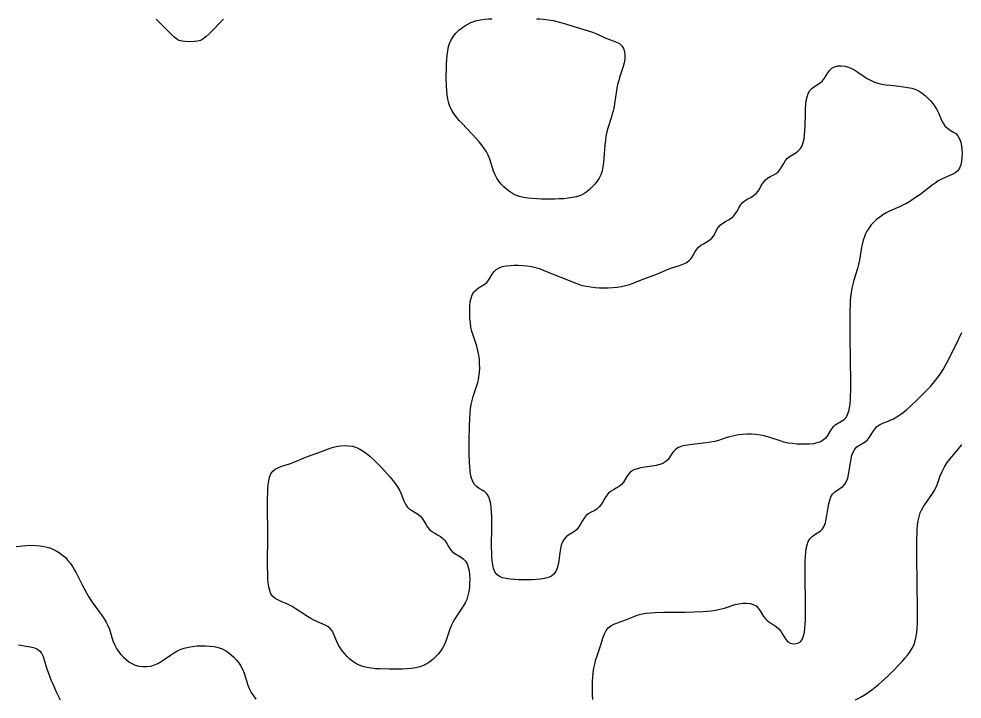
# Model space of a CAD drawing. Header units: metres. Extents: x 560466 to 562029, y 8123360 to 8125060.
# Drawn here: x 561502 to 562029, y 8124680 to 8125060 of the extents above; entities that cross this region are included whole.
import ezdxf

# ---------------------------------------------------------------- set-up
doc = ezdxf.new("R2010")
doc.units = ezdxf.units.M
doc.header["$MEASUREMENT"] = 0
doc.layers.add('Unknown_Line_Type', color=7, linetype='Continuous')

msp = doc.modelspace()

# ---------------------------------------------------------------- linework, layer by layer
at = {"layer": 'Unknown_Line_Type', "color": 18, "true_color": 0x000000}
for points in [[(561616.34, 8125060, 4090), (561608.51, 8125051.92, 4090), (561606.49, 8125050.03, 4090), (561605.08, 8125048.92, 4090), (561604.33, 8125048.45, 4090), (561603.55, 8125048.07, 4090), (561602.77, 8125047.8, 4090), (561601.94, 8125047.61, 4090), (561600.23, 8125047.4, 4090), (561597.59, 8125047.3, 4090), (561594.95, 8125047.4, 4090), (561593.24, 8125047.61, 4090), (561592.42, 8125047.8, 4090), (561591.63, 8125048.07, 4090), (561590.85, 8125048.45, 4090), (561590.11, 8125048.92, 4090), (561588.7, 8125050.03, 4090), (561586.68, 8125051.92, 4090), (561578.84, 8125060, 4090)], [(561791.34, 8125060, 4090), (561791.82, 8125060.05, 4090), (561793.15, 8125060.03, 4090), (561795.16, 8125059.9, 4090), (561797.69, 8125059.62, 4090), (561800.56, 8125059.13, 4090), (561803.32, 8125058.49, 4090), (561806.13, 8125057.69, 4090), (561815.17, 8125054.87, 4090), (561820.64, 8125053.28, 4090), (561822.51, 8125052.65, 4090), (561824.43, 8125051.86, 4090), (561828.15, 8125050.16, 4090), (561829.99, 8125049.37, 4090), (561834.09, 8125047.9, 4090), (561835.97, 8125047.15, 4090), (561837.63, 8125046.25, 4090), (561838.95, 8125045.09, 4090), (561839.83, 8125043.58, 4090), (561840.35, 8125041.78, 4090), (561840.55, 8125039.78, 4090), (561840.49, 8125037.67, 4090), (561840.17, 8125035.48, 4090), (561839.66, 8125033.49, 4090), (561837.65, 8125027.37, 4090), (561837.17, 8125025.76, 4090), (561836.74, 8125024.13, 4090), (561836.37, 8125022.48, 4090), (561835.91, 8125020.05, 4090), (561834.78, 8125012.7, 4090), (561834.33, 8125010.27, 4090), (561833.97, 8125008.62, 4090), (561833.55, 8125006.98, 4090), (561833.09, 8125005.36, 4090), (561831.06, 8124999.08, 4090), (561830.49, 8124996.97, 4090), (561830.02, 8124994.58, 4090), (561829.68, 8124992.15, 4090), (561829.45, 8124989.7, 4090), (561828.91, 8124982.3, 4090), (561828.67, 8124979.87, 4090), (561828.32, 8124977.49, 4090), (561827.82, 8124975.18, 4090), (561827.07, 8124972.99, 4090), (561826.17, 8124971.16, 4090), (561825.07, 8124969.44, 4090), (561823.8, 8124967.82, 4090), (561822.41, 8124966.3, 4090), (561820.9, 8124964.89, 4090), (561819.29, 8124963.61, 4090), (561817.58, 8124962.49, 4090), (561815.76, 8124961.56, 4090), (561813.56, 8124960.8, 4090), (561811.25, 8124960.27, 4090), (561808.86, 8124959.92, 4090), (561806.41, 8124959.69, 4090), (561803.92, 8124959.55, 4090), (561801.41, 8124959.46, 4090), (561796.36, 8124959.43, 4090), (561793.84, 8124959.47, 4090), (561791.34, 8124959.56, 4090), (561788.86, 8124959.71, 4090), (561786.42, 8124959.95, 4090), (561784.04, 8124960.31, 4090), (561781.74, 8124960.84, 4090), (561779.56, 8124961.62, 4090), (561777.75, 8124962.55, 4090), (561776.05, 8124963.68, 4090), (561774.45, 8124964.96, 4090), (561772.94, 8124966.38, 4090), (561771.54, 8124967.89, 4090), (561770.25, 8124969.51, 4090), (561769.1, 8124971.21, 4090), (561768.12, 8124973, 4090), (561767.24, 8124975.14, 4090), (561765.11, 8124981.82, 4090), (561764.24, 8124983.98, 4090), (561763.2, 8124985.93, 4090), (561761.98, 8124987.8, 4090), (561760.62, 8124989.61, 4090), (561759.16, 8124991.38, 4090), (561757.63, 8124993.12, 4090), (561749.63, 8125001.65, 4090), (561748.09, 8125003.38, 4090), (561746.62, 8125005.14, 4090), (561745.27, 8125006.95, 4090), (561744.07, 8125008.82, 4090), (561743.07, 8125010.78, 4090), (561742.3, 8125012.98, 4090), (561741.76, 8125015.27, 4090), (561741.39, 8125017.64, 4090), (561741.15, 8125020.06, 4090), (561740.99, 8125022.52, 4090), (561740.85, 8125027.49, 4090), (561740.88, 8125032.49, 4090), (561740.95, 8125034.98, 4090), (561741.08, 8125037.45, 4090), (561741.29, 8125039.89, 4090), (561741.61, 8125042.28, 4090), (561742.09, 8125044.6, 4090), (561742.81, 8125046.81, 4090), (561743.69, 8125048.65, 4090), (561744.78, 8125050.39, 4090), (561746.1, 8125052.07, 4090), (561747.82, 8125053.74, 4090), (561749.88, 8125055.34, 4090), (561752.18, 8125056.78, 4090), (561754.63, 8125058.01, 4090), (561757.14, 8125058.94, 4090), (561759.92, 8125059.62, 4090), (561762.44, 8125059.97, 4090), (561764.5, 8125060.08, 4090), (561765.87, 8125060.06, 4090), (561766.34, 8125060, 4090)], [(561813.77, 8124775.06, 4090), (561812.41, 8124773.92, 4090), (561809.34, 8124771.98, 4090), (561807.88, 8124770.94, 4090), (561806.64, 8124769.67, 4090), (561805.73, 8124768.07, 4090), (561805.09, 8124766.2, 4090), (561804.63, 8124764.14, 4090), (561804.29, 8124761.97, 4090), (561803.69, 8124757.52, 4090), (561803.31, 8124755.37, 4090), (561802.79, 8124753.35, 4090), (561802.05, 8124751.54, 4090), (561800.99, 8124750.06, 4090), (561799.53, 8124748.97, 4090), (561797.73, 8124748.2, 4090), (561795.69, 8124747.68, 4090), (561793.47, 8124747.32, 4090), (561791.14, 8124747.09, 4090), (561788.73, 8124746.95, 4090), (561786.27, 8124746.88, 4090), (561783.8, 8124746.87, 4090), (561781.34, 8124746.92, 4090), (561778.92, 8124747.03, 4090), (561776.57, 8124747.24, 4090), (561774.35, 8124747.57, 4090), (561772.3, 8124748.08, 4090), (561770.49, 8124748.82, 4090), (561769.02, 8124749.9, 4090), (561767.96, 8124751.39, 4090), (561767.23, 8124753.2, 4090), (561766.76, 8124755.26, 4090), (561766.46, 8124757.49, 4090), (561766.28, 8124759.83, 4090), (561766.19, 8124762.26, 4090), (561766.15, 8124764.74, 4090), (561766.26, 8124777.39, 4090), (561766.2, 8124782.34, 4090), (561766.1, 8124784.74, 4090), (561765.91, 8124787.06, 4090), (561765.62, 8124789.27, 4090), (561765.17, 8124791.33, 4090), (561764.51, 8124793.17, 4090), (561763.57, 8124794.74, 4090), (561762.31, 8124795.97, 4090), (561760.83, 8124796.99, 4090), (561759.28, 8124797.95, 4090), (561757.79, 8124798.96, 4090), (561756.52, 8124800.2, 4090), (561755.57, 8124801.75, 4090), (561754.89, 8124803.59, 4090), (561754.43, 8124805.62, 4090), (561754.11, 8124807.81, 4090), (561753.9, 8124810.11, 4090), (561753.76, 8124812.48, 4090), (561753.63, 8124817.38, 4090), (561753.62, 8124824.87, 4090), (561753.76, 8124832.4, 4090), (561753.98, 8124837.38, 4090), (561754.16, 8124839.85, 4090), (561754.42, 8124842.29, 4090), (561754.79, 8124844.7, 4090), (561755.3, 8124847.07, 4090), (561755.9, 8124849.17, 4090), (561757.96, 8124855.38, 4090), (561758.4, 8124856.99, 4090), (561758.77, 8124858.61, 4090), (561759.06, 8124860.25, 4090), (561759.35, 8124862.66, 4090), (561759.48, 8124865.09, 4090), (561759.47, 8124867.52, 4090), (561759.32, 8124869.96, 4090), (561759.01, 8124872.37, 4090), (561758.7, 8124874.02, 4090), (561758.31, 8124875.65, 4090), (561757.86, 8124877.27, 4090), (561755.75, 8124883.52, 4090), (561755.13, 8124885.62, 4090), (561754.62, 8124887.99, 4090), (561754.26, 8124890.39, 4090), (561754.03, 8124892.8, 4090), (561753.91, 8124895.2, 4090), (561753.9, 8124897.57, 4090), (561754, 8124899.87, 4090), (561754.24, 8124902.08, 4090), (561754.64, 8124904.15, 4090), (561755.27, 8124906.01, 4090), (561756.18, 8124907.6, 4090), (561757.43, 8124908.86, 4090), (561758.91, 8124909.9, 4090), (561762.02, 8124911.82, 4090), (561763.4, 8124912.96, 4090), (561764.54, 8124914.35, 4090), (561766.46, 8124917.47, 4090), (561767.5, 8124918.95, 4090), (561768.76, 8124920.21, 4090), (561770.34, 8124921.13, 4090), (561772.21, 8124921.77, 4090), (561774.28, 8124922.19, 4090), (561776.48, 8124922.44, 4090), (561778.79, 8124922.55, 4090), (561781.16, 8124922.55, 4090), (561783.56, 8124922.44, 4090), (561785.96, 8124922.21, 4090), (561788.36, 8124921.84, 4090), (561790.72, 8124921.3, 4090), (561792.82, 8124920.64, 4090), (561794.88, 8124919.86, 4090), (561800.9, 8124917.4, 4090), (561806.62, 8124915.18, 4090), (561812.62, 8124912.74, 4090), (561814.67, 8124911.96, 4090), (561816.76, 8124911.31, 4090), (561819.12, 8124910.76, 4090), (561821.52, 8124910.39, 4090), (561823.95, 8124910.15, 4090), (561826.4, 8124910.01, 4090), (561828.86, 8124909.96, 4090), (561831.33, 8124909.99, 4090), (561833.78, 8124910.11, 4090), (561836.21, 8124910.33, 4090), (561838.62, 8124910.68, 4090), (561840.99, 8124911.2, 4090), (561843.08, 8124911.83, 4090), (561845.14, 8124912.58, 4090), (561851.16, 8124914.94, 4090), (561856.88, 8124917.07, 4090), (561858.76, 8124917.81, 4090), (561864.78, 8124920.33, 4090), (561866.75, 8124921.08, 4090), (561871.02, 8124922.46, 4090), (561873, 8124923.15, 4090), (561874.8, 8124923.97, 4090), (561876.34, 8124925.01, 4090), (561877.55, 8124926.34, 4090), (561878.55, 8124927.87, 4090), (561879.46, 8124929.47, 4090), (561880.41, 8124931.02, 4090), (561881.53, 8124932.4, 4090), (561882.89, 8124933.53, 4090), (561884.43, 8124934.48, 4090), (561886.02, 8124935.38, 4090), (561887.56, 8124936.34, 4090), (561888.92, 8124937.46, 4090), (561890.03, 8124938.85, 4090), (561890.96, 8124940.41, 4090), (561891.84, 8124942.03, 4090), (561892.78, 8124943.59, 4090), (561893.89, 8124944.97, 4090), (561895.26, 8124946.09, 4090), (561896.81, 8124947.04, 4090), (561898.42, 8124947.93, 4090), (561899.97, 8124948.88, 4090), (561901.35, 8124950, 4090), (561902.46, 8124951.38, 4090), (561903.41, 8124952.94, 4090), (561904.3, 8124954.55, 4090), (561905.24, 8124956.1, 4090), (561906.36, 8124957.48, 4090), (561907.74, 8124958.6, 4090), (561909.3, 8124959.55, 4090), (561910.91, 8124960.44, 4090), (561912.47, 8124961.38, 4090), (561913.85, 8124962.5, 4090), (561914.97, 8124963.87, 4090), (561915.92, 8124965.42, 4090), (561916.81, 8124967.03, 4090), (561917.76, 8124968.58, 4090), (561918.89, 8124969.95, 4090), (561920.28, 8124971.06, 4090), (561921.84, 8124972, 4090), (561923.47, 8124972.88, 4090), (561925.03, 8124973.81, 4090), (561926.43, 8124974.92, 4090), (561927.56, 8124976.28, 4090), (561928.52, 8124977.82, 4090), (561929.43, 8124979.42, 4090), (561930.39, 8124980.96, 4090), (561931.52, 8124982.33, 4090), (561932.89, 8124983.45, 4090), (561936, 8124985.34, 4090), (561937.48, 8124986.37, 4090), (561938.73, 8124987.62, 4090), (561939.64, 8124989.21, 4090), (561940.27, 8124991.08, 4090), (561940.69, 8124993.16, 4090), (561940.97, 8124995.39, 4090), (561941.14, 8124997.72, 4090), (561941.24, 8125000.12, 4090), (561941.41, 8125007.47, 4090), (561941.51, 8125009.88, 4090), (561941.68, 8125012.22, 4090), (561941.95, 8125014.47, 4090), (561942.36, 8125016.57, 4090), (561942.98, 8125018.46, 4090), (561943.88, 8125020.08, 4090), (561945.12, 8125021.36, 4090), (561946.58, 8125022.42, 4090), (561949.67, 8125024.38, 4090), (561951.03, 8125025.53, 4090), (561952.16, 8125026.92, 4090), (561954.04, 8125030, 4090), (561955.05, 8125031.43, 4090), (561956.26, 8125032.59, 4090), (561957.78, 8125033.37, 4090), (561959.55, 8125033.78, 4090), (561961.48, 8125033.87, 4090), (561963.48, 8125033.65, 4090), (561965.51, 8125033.1, 4090), (561967.27, 8125032.34, 4090), (561969, 8125031.37, 4090), (561970.72, 8125030.28, 4090), (561974.18, 8125027.94, 4090), (561975.95, 8125026.82, 4090), (561977.76, 8125025.78, 4090), (561979.64, 8125024.91, 4090), (561981.88, 8125024.17, 4090), (561984.2, 8125023.65, 4090), (561986.59, 8125023.27, 4090), (561989.01, 8125022.99, 4090), (561993.88, 8125022.51, 4090), (561996.29, 8125022.23, 4090), (561998.66, 8125021.86, 4090), (562000.95, 8125021.33, 4090), (562003.14, 8125020.57, 4090), (562004.96, 8125019.65, 4090), (562006.67, 8125018.54, 4090), (562008.29, 8125017.28, 4090), (562009.82, 8125015.89, 4090), (562011.25, 8125014.41, 4090), (562012.57, 8125012.85, 4090), (562013.77, 8125011.22, 4090), (562014.8, 8125009.52, 4090), (562015.77, 8125007.54, 4090), (562017.41, 8125003.62, 4090), (562018.31, 8125001.85, 4090), (562019.4, 8125000.31, 4090), (562020.76, 8124999.07, 4090), (562022.29, 8124998.03, 4090), (562023.88, 8124997.05, 4090), (562025.38, 8124996, 4090), (562026.65, 8124994.73, 4090), (562027.59, 8124993.15, 4090), (562028.24, 8124991.31, 4090), (562028.67, 8124989.28, 4090), (562028.91, 8124987.15, 4090), (562028.99, 8124984.95, 4090), (562028.91, 8124982.77, 4090), (562028.67, 8124980.64, 4090), (562028.23, 8124978.63, 4090), (562027.54, 8124976.82, 4090), (562026.52, 8124975.28, 4090), (562025.1, 8124974.09, 4090), (562023.38, 8124973.14, 4090), (562019.46, 8124971.49, 4090), (562017.42, 8124970.56, 4090), (562015.64, 8124969.57, 4090), (562013.89, 8124968.44, 4090), (562012.17, 8124967.22, 4090), (562005.28, 8124961.93, 4090), (562003.5, 8124960.64, 4090), (562001.65, 8124959.38, 4090), (561999.75, 8124958.19, 4090), (561997.82, 8124957.07, 4090), (561995.84, 8124956.03, 4090), (561993.99, 8124955.15, 4090), (561988.43, 8124952.64, 4090), (561986.64, 8124951.73, 4090), (561984.75, 8124950.63, 4090), (561982.94, 8124949.42, 4090), (561981.24, 8124948.1, 4090), (561979.67, 8124946.64, 4090), (561978.24, 8124945.05, 4090), (561976.97, 8124943.34, 4090), (561975.84, 8124941.53, 4090), (561974.88, 8124939.62, 4090), (561974.26, 8124938.1, 4090), (561973.74, 8124936.54, 4090), (561973.3, 8124934.95, 4090), (561972.79, 8124932.58, 4090), (561971.59, 8124925.35, 4090), (561971.11, 8124922.95, 4090), (561970.54, 8124920.74, 4090), (561968.56, 8124914.19, 4090), (561967.94, 8124912, 4090), (561967.41, 8124909.78, 4090), (561967, 8124907.37, 4090), (561966.71, 8124904.93, 4090), (561966.52, 8124902.47, 4090), (561966.4, 8124900, 4090), (561966.32, 8124897.51, 4090), (561966.26, 8124892.51, 4090), (561966.3, 8124882.47, 4090), (561966.56, 8124857.27, 4090), (561966.54, 8124852.29, 4090), (561966.49, 8124849.85, 4090), (561966.38, 8124847.45, 4090), (561966.21, 8124845.12, 4090), (561965.92, 8124842.91, 4090), (561965.49, 8124840.83, 4090), (561964.85, 8124838.97, 4090), (561963.94, 8124837.38, 4090), (561962.69, 8124836.12, 4090), (561961.22, 8124835.09, 4090), (561958.12, 8124833.17, 4090), (561956.75, 8124832.04, 4090), (561955.62, 8124830.66, 4090), (561953.7, 8124827.56, 4090), (561952.67, 8124826.08, 4090), (561951.42, 8124824.83, 4090), (561949.84, 8124823.92, 4090), (561947.97, 8124823.3, 4090), (561945.91, 8124822.89, 4090), (561943.7, 8124822.66, 4090), (561941.4, 8124822.55, 4090), (561939.03, 8124822.57, 4090), (561936.63, 8124822.69, 4090), (561934.22, 8124822.92, 4090), (561931.82, 8124823.28, 4090), (561929.45, 8124823.8, 4090), (561927.35, 8124824.42, 4090), (561921.09, 8124826.54, 4090), (561919.47, 8124827, 4090), (561917.83, 8124827.39, 4090), (561916.18, 8124827.7, 4090), (561913.76, 8124828.02, 4090), (561911.32, 8124828.18, 4090), (561908.88, 8124828.2, 4090), (561906.44, 8124828.09, 4090), (561904.02, 8124827.82, 4090), (561902.37, 8124827.53, 4090), (561900.74, 8124827.18, 4090), (561899.12, 8124826.75, 4090), (561897.03, 8124826.11, 4090), (561892.88, 8124824.76, 4090), (561890.78, 8124824.17, 4090), (561888.42, 8124823.67, 4090), (561886.03, 8124823.3, 4090), (561876.61, 8124822.26, 4090), (561874.42, 8124821.91, 4090), (561872.38, 8124821.44, 4090), (561870.54, 8124820.77, 4090), (561868.97, 8124819.83, 4090), (561867.73, 8124818.58, 4090), (561866.69, 8124817.11, 4090), (561865.72, 8124815.58, 4090), (561864.69, 8124814.12, 4090), (561863.45, 8124812.87, 4090), (561861.88, 8124811.93, 4090), (561860.06, 8124811.26, 4090), (561858.05, 8124810.78, 4090), (561855.92, 8124810.41, 4090), (561851.56, 8124809.78, 4090), (561849.43, 8124809.41, 4090), (561847.41, 8124808.93, 4090), (561845.58, 8124808.26, 4090), (561844.01, 8124807.33, 4090), (561842.77, 8124806.07, 4090), (561841.75, 8124804.59, 4090), (561839.85, 8124801.49, 4090), (561838.72, 8124800.12, 4090), (561837.34, 8124799, 4090), (561835.79, 8124798.05, 4090), (561834.19, 8124797.15, 4090), (561832.65, 8124796.2, 4090), (561831.28, 8124795.07, 4090), (561830.16, 8124793.68, 4090), (561829.22, 8124792.12, 4090), (561828.34, 8124790.5, 4090), (561827.4, 8124788.94, 4090), (561826.28, 8124787.56, 4090), (561824.9, 8124786.44, 4090), (561823.35, 8124785.5, 4090), (561821.73, 8124784.61, 4090), (561820.17, 8124783.67, 4090), (561818.79, 8124782.55, 4090), (561817.67, 8124781.17, 4090), (561816.72, 8124779.62, 4090), (561815.83, 8124778.01, 4090), (561814.88, 8124776.45, 4090), (561813.77, 8124775.06, 4090)], [(561822.64, 8124680.06, 4090), (561822.53, 8124682.56, 4090), (561822.48, 8124685.06, 4090), (561822.48, 8124687.57, 4090), (561822.54, 8124690.07, 4090), (561822.67, 8124692.56, 4090), (561822.89, 8124695.04, 4090), (561823.23, 8124697.49, 4090), (561823.54, 8124699.15, 4090), (561823.93, 8124700.79, 4090), (561824.37, 8124702.4, 4090), (561825.05, 8124704.48, 4090), (561827.2, 8124710.53, 4090), (561828.53, 8124714.83, 4090), (561829.24, 8124716.81, 4090), (561830.1, 8124718.6, 4090), (561831.23, 8124720.11, 4090), (561832.7, 8124721.27, 4090), (561834.45, 8124722.17, 4090), (561836.38, 8124722.92, 4090), (561840.51, 8124724.38, 4090), (561846.09, 8124726.7, 4090), (561848.02, 8124727.36, 4090), (561850.24, 8124727.9, 4090), (561852.53, 8124728.27, 4090), (561854.87, 8124728.52, 4090), (561857.25, 8124728.69, 4090), (561862.08, 8124728.84, 4090), (561874.33, 8124728.9, 4090), (561879.23, 8124728.97, 4090), (561884.1, 8124729.16, 4090), (561886.52, 8124729.34, 4090), (561888.92, 8124729.6, 4090), (561891.29, 8124729.97, 4090), (561892.95, 8124730.3, 4090), (561894.58, 8124730.69, 4090), (561896.19, 8124731.14, 4090), (561902.28, 8124733.08, 4090), (561904.26, 8124733.56, 4090), (561906.44, 8124733.85, 4090), (561908.54, 8124733.9, 4090), (561910.53, 8124733.69, 4090), (561912.33, 8124733.18, 4090), (561913.87, 8124732.34, 4090), (561915.09, 8124731.12, 4090), (561916.09, 8124729.64, 4090), (561917.96, 8124726.47, 4090), (561919.08, 8124725.04, 4090), (561920.45, 8124723.85, 4090), (561922, 8124722.83, 4090), (561923.6, 8124721.86, 4090), (561925.15, 8124720.83, 4090), (561926.53, 8124719.63, 4090), (561927.66, 8124718.19, 4090), (561928.61, 8124716.61, 4090), (561929.51, 8124715.01, 4090), (561930.46, 8124713.54, 4090), (561931.59, 8124712.36, 4090), (561932.97, 8124711.6, 4090), (561934.51, 8124711.24, 4090), (561936.09, 8124711.26, 4090), (561937.58, 8124711.67, 4090), (561938.84, 8124712.53, 4090), (561939.76, 8124713.87, 4090), (561940.41, 8124715.59, 4090), (561940.85, 8124717.6, 4090), (561941.14, 8124719.8, 4090), (561941.31, 8124722.13, 4090), (561941.42, 8124724.56, 4090), (561941.48, 8124729.57, 4090), (561941.45, 8124734.68, 4090), (561941.28, 8124747.48, 4090), (561941.28, 8124755.02, 4090), (561941.34, 8124757.47, 4090), (561941.45, 8124759.87, 4090), (561941.64, 8124762.18, 4090), (561941.94, 8124764.39, 4090), (561942.38, 8124766.44, 4090), (561943.04, 8124768.29, 4090), (561943.97, 8124769.87, 4090), (561945.22, 8124771.11, 4090), (561946.69, 8124772.15, 4090), (561948.23, 8124773.11, 4090), (561949.7, 8124774.14, 4090), (561950.96, 8124775.38, 4090), (561951.91, 8124776.93, 4090), (561952.59, 8124778.75, 4090), (561953.09, 8124780.75, 4090), (561953.47, 8124782.87, 4090), (561954.13, 8124787.21, 4090), (561954.51, 8124789.33, 4090), (561955, 8124791.34, 4090), (561955.67, 8124793.17, 4090), (561956.6, 8124794.74, 4090), (561957.85, 8124795.99, 4090), (561959.3, 8124797.04, 4090), (561960.82, 8124798.01, 4090), (561962.27, 8124799.06, 4090), (561963.52, 8124800.32, 4090), (561964.44, 8124801.89, 4090), (561965.1, 8124803.73, 4090), (561965.58, 8124805.75, 4090), (561965.94, 8124807.88, 4090), (561966.55, 8124812.26, 4090), (561966.91, 8124814.4, 4090), (561967.38, 8124816.42, 4090), (561968.04, 8124818.25, 4090), (561968.96, 8124819.82, 4090), (561970.21, 8124821.07, 4090), (561971.67, 8124822.09, 4090), (561974.75, 8124823.98, 4090), (561976.12, 8124825.1, 4090), (561977.24, 8124826.47, 4090), (561978.2, 8124828, 4090), (561979.12, 8124829.58, 4090), (561980.13, 8124831.09, 4090), (561981.34, 8124832.42, 4090), (561982.86, 8124833.47, 4090), (561984.64, 8124834.32, 4090), (561988.57, 8124835.87, 4090), (561990.59, 8124836.78, 4090), (561992.45, 8124837.83, 4090), (561994.27, 8124839.05, 4090), (561996.06, 8124840.4, 4090), (561997.82, 8124841.84, 4090), (561999.56, 8124843.35, 4090), (562001.28, 8124844.92, 4090), (562002.98, 8124846.52, 4090), (562006.35, 8124849.82, 4090), (562009.64, 8124853.2, 4090), (562011.24, 8124854.92, 4090), (562012.81, 8124856.68, 4090), (562014.32, 8124858.47, 4090), (562015.74, 8124860.33, 4090), (562017.06, 8124862.23, 4090), (562018.34, 8124864.28, 4090), (562019.71, 8124866.67, 4090), (562021.13, 8124869.31, 4090), (562022.55, 8124872.06, 4090), (562025.22, 8124877.47, 4090), (562028.84, 8124885, 4090)], [(561728.18, 8124699.12, 4090), (561725.99, 8124698.35, 4090), (561723.69, 8124697.82, 4090), (561721.31, 8124697.46, 4090), (561718.87, 8124697.23, 4090), (561716.39, 8124697.09, 4090), (561713.89, 8124697, 4090), (561708.86, 8124696.98, 4090), (561703.85, 8124697.12, 4090), (561701.37, 8124697.28, 4090), (561698.94, 8124697.53, 4090), (561696.57, 8124697.9, 4090), (561694.28, 8124698.44, 4090), (561692.1, 8124699.23, 4090), (561690.3, 8124700.17, 4090), (561688.61, 8124701.31, 4090), (561687.01, 8124702.6, 4090), (561685.51, 8124704.01, 4090), (561684.1, 8124705.52, 4090), (561682.81, 8124707.11, 4090), (561681.64, 8124708.77, 4090), (561680.64, 8124710.48, 4090), (561679.7, 8124712.49, 4090), (561678.09, 8124716.42, 4090), (561677.18, 8124718.18, 4090), (561676.04, 8124719.68, 4090), (561674.57, 8124720.85, 4090), (561672.83, 8124721.79, 4090), (561668.92, 8124723.41, 4090), (561666.9, 8124724.32, 4090), (561665.13, 8124725.27, 4090), (561663.39, 8124726.34, 4090), (561656.49, 8124730.97, 4090), (561654.74, 8124732.03, 4090), (561652.96, 8124732.97, 4090), (561650.93, 8124733.86, 4090), (561648.92, 8124734.66, 4090), (561647.02, 8124735.46, 4090), (561645.31, 8124736.39, 4090), (561643.9, 8124737.57, 4090), (561642.88, 8124739.1, 4090), (561642.18, 8124740.93, 4090), (561641.7, 8124742.97, 4090), (561641.4, 8124745.17, 4090), (561641.21, 8124747.49, 4090), (561641.09, 8124749.88, 4090), (561641.01, 8124754.8, 4090), (561641.07, 8124772.51, 4090), (561640.99, 8124787.73, 4090), (561641, 8124792.73, 4090), (561641.05, 8124795.19, 4090), (561641.15, 8124797.59, 4090), (561641.34, 8124799.91, 4090), (561641.64, 8124802.12, 4090), (561642.11, 8124804.16, 4090), (561642.82, 8124805.99, 4090), (561643.85, 8124807.51, 4090), (561645.28, 8124808.67, 4090), (561647.02, 8124809.56, 4090), (561648.98, 8124810.29, 4090), (561653.26, 8124811.69, 4090), (561655.25, 8124812.44, 4090), (561661.35, 8124814.94, 4090), (561663.26, 8124815.68, 4090), (561669.04, 8124817.81, 4090), (561675.09, 8124820.11, 4090), (561677.15, 8124820.81, 4090), (561679.22, 8124821.37, 4090), (561681.55, 8124821.75, 4090), (561683.88, 8124821.88, 4090), (561686.2, 8124821.79, 4090), (561688.46, 8124821.43, 4090), (561690.64, 8124820.79, 4090), (561692.6, 8124819.87, 4090), (561694.48, 8124818.72, 4090), (561696.3, 8124817.4, 4090), (561698.06, 8124815.94, 4090), (561699.79, 8124814.4, 4090), (561701.49, 8124812.79, 4090), (561704.81, 8124809.44, 4090), (561708, 8124805.98, 4090), (561709.52, 8124804.22, 4090), (561710.96, 8124802.44, 4090), (561712.32, 8124800.63, 4090), (561713.55, 8124798.79, 4090), (561714.61, 8124796.92, 4090), (561715.53, 8124794.88, 4090), (561717.1, 8124790.93, 4090), (561717.96, 8124789.15, 4090), (561719.02, 8124787.63, 4090), (561720.35, 8124786.41, 4090), (561721.87, 8124785.41, 4090), (561723.46, 8124784.49, 4090), (561725, 8124783.53, 4090), (561726.37, 8124782.41, 4090), (561727.49, 8124781.03, 4090), (561728.43, 8124779.49, 4090), (561729.33, 8124777.89, 4090), (561730.28, 8124776.35, 4090), (561731.41, 8124774.99, 4090), (561732.8, 8124773.89, 4090), (561734.37, 8124772.96, 4090), (561736, 8124772.09, 4090), (561737.57, 8124771.16, 4090), (561738.97, 8124770.06, 4090), (561740.12, 8124768.7, 4090), (561741.1, 8124767.17, 4090), (561742.02, 8124765.57, 4090), (561743, 8124764.04, 4090), (561744.15, 8124762.67, 4090), (561745.55, 8124761.55, 4090), (561748.72, 8124759.67, 4090), (561750.23, 8124758.66, 4090), (561751.51, 8124757.41, 4090), (561752.46, 8124755.84, 4090), (561753.11, 8124753.99, 4090), (561753.54, 8124751.94, 4090), (561753.8, 8124749.75, 4090), (561753.9, 8124747.47, 4090), (561753.88, 8124745.13, 4090), (561753.73, 8124742.78, 4090), (561753.42, 8124740.44, 4090), (561752.94, 8124738.14, 4090), (561752.22, 8124735.92, 4090), (561751.36, 8124734.04, 4090), (561750.33, 8124732.22, 4090), (561749.2, 8124730.44, 4090), (561745.66, 8124725.16, 4090), (561744.59, 8124723.36, 4090), (561743.65, 8124721.5, 4090), (561742.78, 8124719.32, 4090), (561741.36, 8124714.83, 4090), (561740.62, 8124712.62, 4090), (561739.71, 8124710.48, 4090), (561738.72, 8124708.69, 4090), (561737.55, 8124706.99, 4090), (561736.25, 8124705.38, 4090), (561734.83, 8124703.86, 4090), (561733.32, 8124702.45, 4090), (561731.71, 8124701.17, 4090), (561730, 8124700.04, 4090), (561728.18, 8124699.12, 4090)], [(561969.46, 8124679.94, 4095), (561970.99, 8124680.71, 4095), (561972.94, 8124681.79, 4095), (561974.86, 8124682.95, 4095), (561976.73, 8124684.18, 4095), (561978.55, 8124685.48, 4095), (561980.4, 8124686.92, 4095), (561982.2, 8124688.43, 4095), (561983.96, 8124689.99, 4095), (561987.42, 8124693.2, 4095), (561990.81, 8124696.49, 4095), (561994.09, 8124699.84, 4095), (561995.68, 8124701.55, 4095), (561997.2, 8124703.28, 4095), (561998.64, 8124705.04, 4095), (561999.97, 8124706.85, 4095), (562001.14, 8124708.73, 4095), (562002.1, 8124710.7, 4095), (562002.83, 8124712.9, 4095), (562003.33, 8124715.19, 4095), (562003.66, 8124717.56, 4095), (562003.87, 8124719.98, 4095), (562003.99, 8124722.43, 4095), (562004.06, 8124724.9, 4095), (562004.08, 8124729.9, 4095), (562003.72, 8124760.05, 4095), (562003.69, 8124765.06, 4095), (562003.74, 8124770.05, 4095), (562003.81, 8124772.52, 4095), (562003.93, 8124774.97, 4095), (562004.14, 8124777.38, 4095), (562004.45, 8124779.75, 4095), (562004.93, 8124782.06, 4095), (562005.63, 8124784.27, 4095), (562006.47, 8124786.13, 4095), (562007.49, 8124787.92, 4095), (562008.62, 8124789.66, 4095), (562012.21, 8124794.8, 4095), (562013.32, 8124796.54, 4095), (562014.3, 8124798.34, 4095), (562015.2, 8124800.45, 4095), (562016.73, 8124804.91, 4095), (562017.77, 8124807.44, 4095), (562019.13, 8124810.04, 4095), (562020.64, 8124812.33, 4095), (562022.31, 8124814.51, 4095), (562026.92, 8124820.01, 4095), (562028.63, 8124822.16, 4095), (562028.84, 8124822.5, 4095)], [(561500.62, 8124765.53, 4090), (561504.03, 8124765.94, 4090), (561506.51, 8124766.11, 4090), (561508.99, 8124766.16, 4090), (561511.45, 8124766.1, 4090), (561513.88, 8124765.89, 4090), (561516.27, 8124765.52, 4090), (561517.87, 8124765.15, 4090), (561519.44, 8124764.67, 4090), (561520.96, 8124764.08, 4090), (561522.88, 8124763.14, 4090), (561524.7, 8124762.02, 4090), (561526.42, 8124760.75, 4090), (561528.03, 8124759.33, 4090), (561529.49, 8124757.75, 4090), (561530.84, 8124756.05, 4090), (561532.08, 8124754.25, 4090), (561533.22, 8124752.36, 4090), (561534.02, 8124750.87, 4090), (561537.6, 8124743.67, 4090), (561539.8, 8124739.57, 4090), (561540.97, 8124737.57, 4090), (561542.21, 8124735.62, 4090), (561543.45, 8124733.83, 4090), (561548.61, 8124726.88, 4090), (561549.8, 8124725.12, 4090), (561550.88, 8124723.32, 4090), (561551.82, 8124721.46, 4090), (561552.68, 8124719.28, 4090), (561554.05, 8124714.78, 4090), (561554.78, 8124712.55, 4090), (561555.66, 8124710.4, 4090), (561556.64, 8124708.6, 4090), (561557.78, 8124706.9, 4090), (561559.07, 8124705.29, 4090), (561560.47, 8124703.79, 4090), (561561.96, 8124702.4, 4090), (561563.55, 8124701.16, 4090), (561565.22, 8124700.1, 4090), (561566.99, 8124699.28, 4090), (561569.1, 8124698.68, 4090), (561571.29, 8124698.42, 4090), (561573.51, 8124698.45, 4090), (561575.72, 8124698.77, 4090), (561577.88, 8124699.4, 4090), (561579.73, 8124700.23, 4090), (561581.51, 8124701.25, 4090), (561583.27, 8124702.4, 4090), (561586.75, 8124704.85, 4090), (561588.52, 8124706.04, 4090), (561590.33, 8124707.12, 4090), (561592.21, 8124708.04, 4090), (561594.44, 8124708.83, 4090), (561596.76, 8124709.38, 4090), (561599.13, 8124709.76, 4090), (561601.54, 8124709.98, 4090), (561603.97, 8124710.09, 4090), (561606.4, 8124710.07, 4090), (561608.8, 8124709.92, 4090), (561611.16, 8124709.62, 4090), (561613.44, 8124709.13, 4090), (561615.61, 8124708.38, 4090), (561617.41, 8124707.46, 4090), (561619.11, 8124706.33, 4090), (561620.71, 8124705.05, 4090), (561622.21, 8124703.63, 4090), (561623.61, 8124702.11, 4090), (561624.89, 8124700.49, 4090), (561626.03, 8124698.78, 4090), (561627, 8124696.97, 4090), (561627.87, 8124694.82, 4090), (561629.96, 8124688.09, 4090), (561630.82, 8124685.91, 4090), (561631.84, 8124683.94, 4090), (561633.04, 8124682.05, 4090), (561634.38, 8124680.22, 4090)], [(561501.82, 8124710.55, 4095), (561506.18, 8124709.94, 4095), (561508.3, 8124709.57, 4095), (561510.29, 8124709.06, 4095), (561512.08, 8124708.33, 4095), (561513.57, 8124707.29, 4095), (561514.7, 8124705.87, 4095), (561515.56, 8124704.12, 4095), (561516.25, 8124702.15, 4095), (561517.54, 8124697.84, 4095), (561518.28, 8124695.63, 4095), (561519.11, 8124693.39, 4095), (561520.01, 8124691.14, 4095), (561520.96, 8124688.89, 4095), (561522.97, 8124684.37, 4095), (561525.07, 8124679.87, 4095)]]:
    msp.add_polyline3d(points, dxfattribs=at)

doc.saveas('drawing.dxf')
